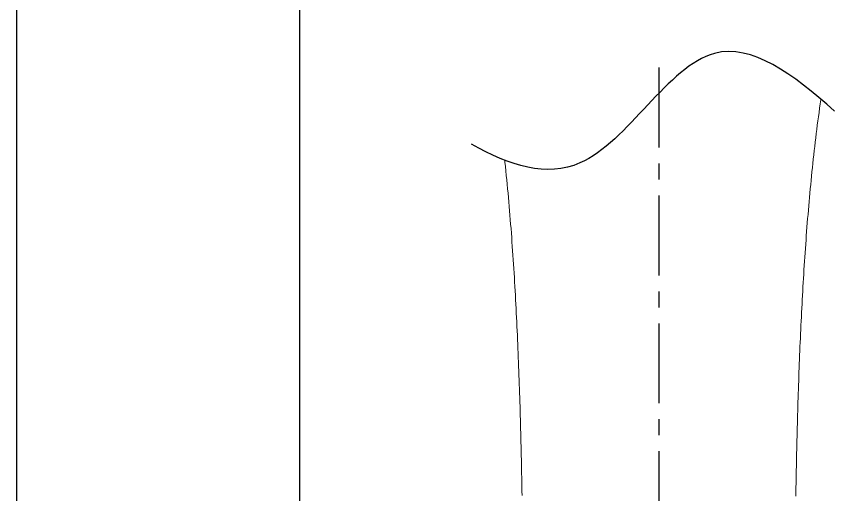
# Model space of a CAD drawing. Extents: x -5208 to -4788, y -2139 to -1842.
# Drawn here: x -5207.8 to -5118.3, y -2020.3 to -1967.9 of the extents above; entities that cross this region are included whole.
import ezdxf

# ---------------------------------------------------------------- set-up
doc = ezdxf.new("R2010")
doc.units = 0
doc.header["$LTSCALE"] = 7
doc.linetypes.add('CENTER', pattern=[2, 1.25, -0.25, 0.25, -0.25])
doc.layers.get('0').update_dxf_attribs({"color": 2, "linetype": 'CONTINUOUS'})
for name, color, linetype in [('D', 2, 'CONTINUOUS'), ('Trimetric', 7, 'CONTINUOUS'), ('TXT', 4, 'CONTINUOUS')]:
    doc.layers.add(name, color=color, linetype=linetype)

# ---------------------------------------------------------------- blocks, each defined once
blk = doc.blocks.new('BORDER')
blk.add_line((0, 1), (0, 0))

msp = doc.modelspace()

# ---------------------------------------------------------------- linework, layer by layer
at = {"color": 1, "linetype": 'CENTER'}
msp.add_line((-5137.538, -1973.502), (-5137.538, -2070.897), dxfattribs=at)
at = {"layer": 'D'}
msp.add_open_spline([(-5118.322, -1978.267), (-5122.902, -1974.209), (-5133.063, -1966.673), (-5143.935, -1987.373), (-5153.831, -1984.274), (-5158.035, -1981.885)], degree=3, knots=[2.922735, 2.922735, 2.922735, 2.922735, 18.047814, 37.028319, 50.116706, 50.116706, 50.116706, 50.116706], dxfattribs=at)
at = {"layer": 'Trimetric', "color": 0, "linetype": 'Continuous', "lineweight": 18}
for points in [[(-5122.563, -2020.414), (-5122.557, -2019.946), (-5122.55, -2019.478), (-5122.542, -2019.011), (-5122.535, -2018.543), (-5122.528, -2018.075), (-5122.519, -2017.608), (-5122.51, -2017.14), (-5122.502, -2016.672), (-5122.492, -2016.205), (-5122.481, -2015.737), (-5122.471, -2015.269), (-5122.46, -2014.802), (-5122.449, -2014.334), (-5122.436, -2013.867), (-5122.424, -2013.399), (-5122.411, -2012.931), (-5122.399, -2012.464), (-5122.385, -2011.996), (-5122.372, -2011.529), (-5122.358, -2011.061), (-5122.345, -2010.594), (-5122.33, -2010.126), (-5122.315, -2009.658), (-5122.3, -2009.191), (-5122.286, -2008.723), (-5122.27, -2008.256), (-5122.253, -2007.789), (-5122.237, -2007.321), (-5122.22, -2006.854), (-5122.203, -2006.386), (-5122.185, -2005.919), (-5122.167, -2005.451), (-5122.149, -2004.984), (-5122.13, -2004.517), (-5122.11, -2004.049), (-5122.089, -2003.582), (-5122.069, -2003.115), (-5122.048, -2002.647), (-5122.028, -2002.18), (-5122.007, -2001.713), (-5121.984, -2001.246), (-5121.96, -2000.778), (-5121.937, -2000.311), (-5121.914, -1999.844), (-5121.89, -1999.377), (-5121.866, -1998.91), (-5121.839, -1998.443), (-5121.813, -1997.976), (-5121.786, -1997.509), (-5121.76, -1997.042), (-5121.733, -1996.575), (-5121.705, -1996.108), (-5121.675, -1995.641), (-5121.644, -1995.174), (-5121.614, -1994.708), (-5121.584, -1994.241), (-5121.554, -1993.774), (-5121.522, -1993.307), (-5121.487, -1992.841), (-5121.453, -1992.374), (-5121.419, -1991.908), (-5121.384, -1991.441), (-5121.35, -1990.975), (-5121.313, -1990.509), (-5121.274, -1990.042), (-5121.235, -1989.576), (-5121.196, -1989.11), (-5121.158, -1988.644), (-5121.119, -1988.178), (-5121.076, -1987.712), (-5121.031, -1987.246), (-5120.987, -1986.781), (-5120.943, -1986.315), (-5120.899, -1985.85), (-5120.855, -1985.384), (-5120.809, -1984.918), (-5120.758, -1984.453), (-5120.707, -1983.988), (-5120.657, -1983.523), (-5120.606, -1983.058), (-5120.555, -1982.593), (-5120.505, -1982.128), (-5120.449, -1981.664), (-5120.391, -1981.2), (-5120.333, -1980.736), (-5120.275, -1980.272), (-5120.217, -1979.807), (-5120.159, -1979.343), (-5120.099, -1978.879), (-5120.032, -1978.416), (-5119.966, -1977.953), (-5119.899, -1977.49), (-5119.832, -1977.027), (-5119.823, -1976.964)], [(-5154.406, -1983.645), (-5154.383, -1983.849), (-5154.331, -1984.333), (-5154.278, -1984.818), (-5154.229, -1985.303), (-5154.183, -1985.788), (-5154.137, -1986.274), (-5154.09, -1986.759), (-5154.044, -1987.244), (-5153.998, -1987.73), (-5153.954, -1988.215), (-5153.914, -1988.701), (-5153.874, -1989.187), (-5153.835, -1989.673), (-5153.795, -1990.159), (-5153.755, -1990.644), (-5153.715, -1991.13), (-5153.676, -1991.616), (-5153.642, -1992.103), (-5153.608, -1992.589), (-5153.574, -1993.075), (-5153.54, -1993.562), (-5153.506, -1994.048), (-5153.472, -1994.534), (-5153.438, -1995.021), (-5153.409, -1995.507), (-5153.38, -1995.994), (-5153.351, -1996.481), (-5153.323, -1996.967), (-5153.294, -1997.454), (-5153.265, -1997.94), (-5153.236, -1998.427), (-5153.21, -1998.914), (-5153.186, -1999.401), (-5153.161, -1999.888), (-5153.137, -2000.375), (-5153.113, -2000.862), (-5153.088, -2001.348), (-5153.064, -2001.835), (-5153.041, -2002.322), (-5153.02, -2002.809), (-5152.999, -2003.296), (-5152.979, -2003.783), (-5152.958, -2004.271), (-5152.937, -2004.758), (-5152.917, -2005.245), (-5152.897, -2005.732), (-5152.88, -2006.219), (-5152.863, -2006.706), (-5152.845, -2007.193), (-5152.828, -2007.681), (-5152.81, -2008.168), (-5152.793, -2008.655), (-5152.776, -2009.142), (-5152.761, -2009.629), (-5152.746, -2010.117), (-5152.731, -2010.604), (-5152.716, -2011.091), (-5152.702, -2011.579), (-5152.689, -2012.066), (-5152.675, -2012.553), (-5152.661, -2013.041), (-5152.648, -2013.528), (-5152.636, -2014.015), (-5152.623, -2014.503), (-5152.611, -2014.99), (-5152.6, -2015.477), (-5152.589, -2015.965), (-5152.578, -2016.452), (-5152.569, -2016.94), (-5152.56, -2017.427), (-5152.551, -2017.914), (-5152.542, -2018.402), (-5152.535, -2018.889), (-5152.528, -2019.377), (-5152.52, -2019.864), (-5152.513, -2020.352)]]:
    msp.add_lwpolyline(points, dxfattribs=at)
at = {"layer": 'TXT'}
msp.add_line((-5176.813, -2128.644), (-5176.813, -1854.644), dxfattribs=at)

# ---------------------------------------------------------------- block references
at = {"xscale": 420, "yscale": 297, "zscale": 420}
msp.add_blockref('BORDER', (-5207.813, -2138.644), dxfattribs=at)

doc.saveas('drawing.dxf')
